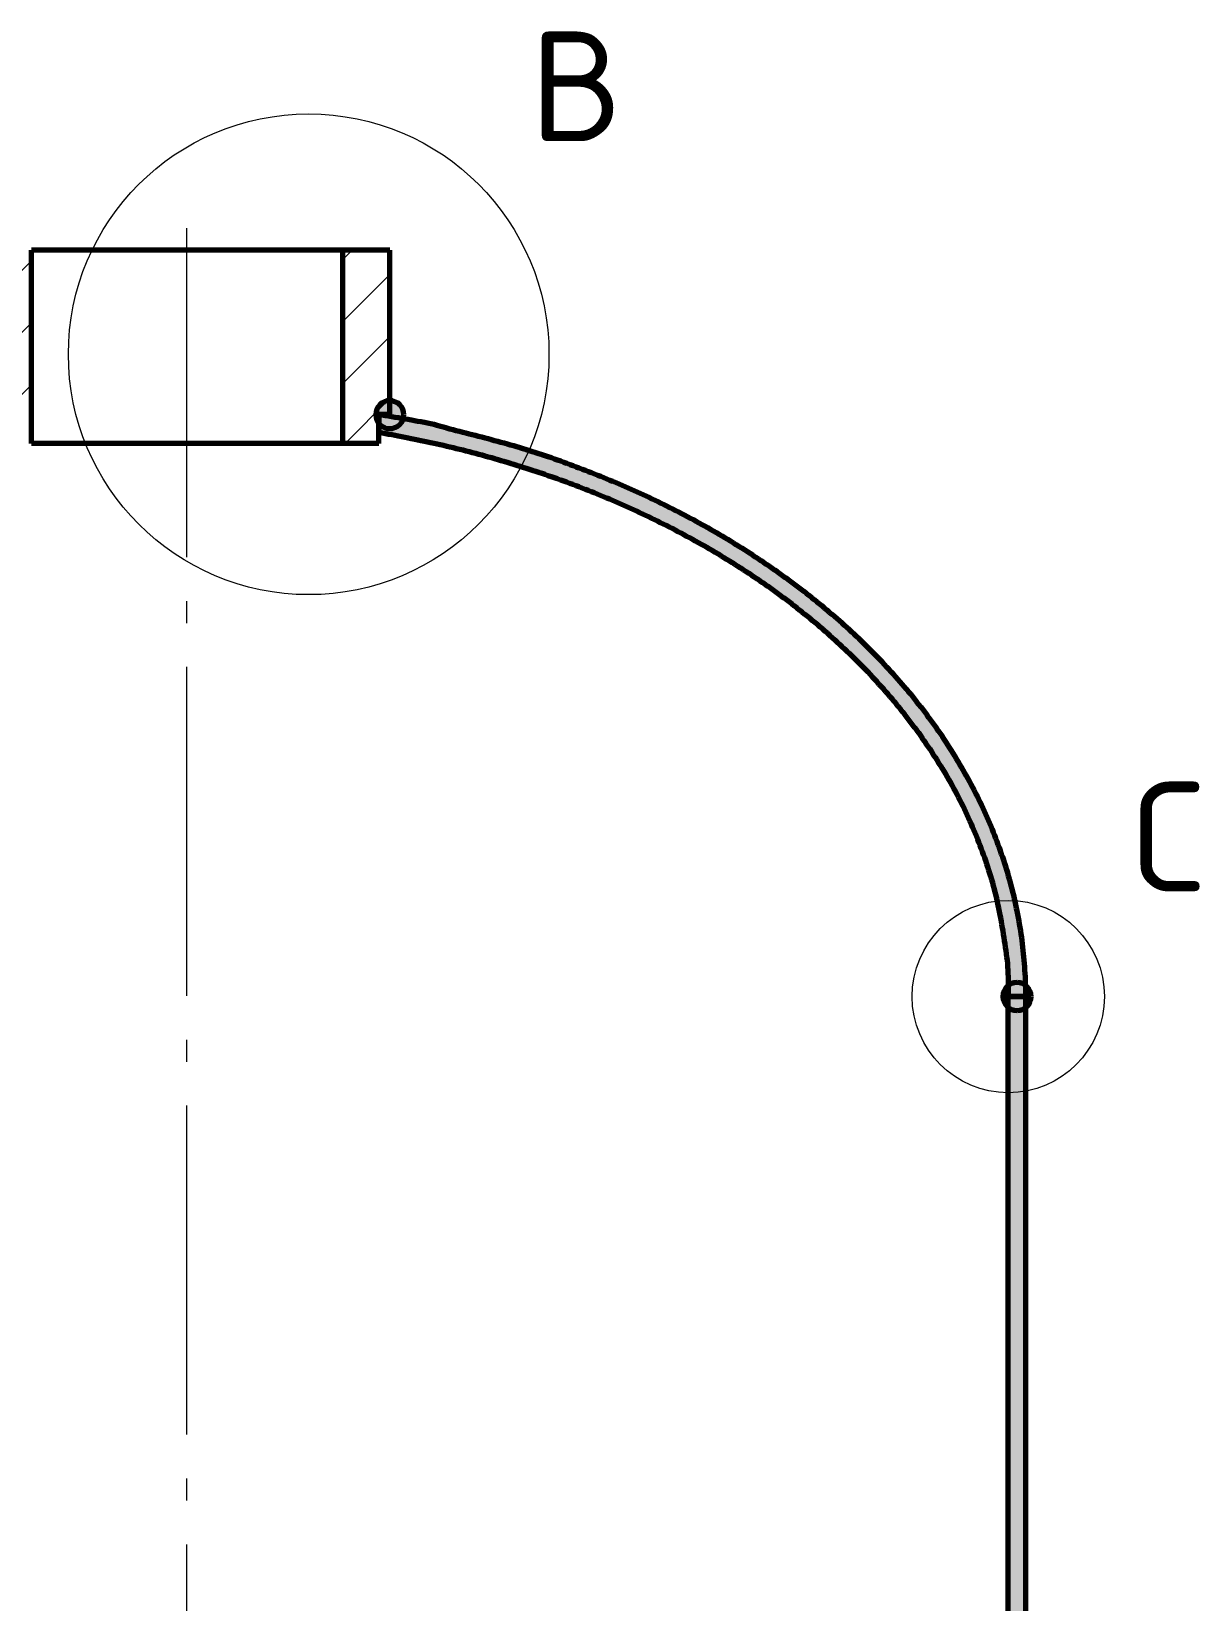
# Model space of a CAD drawing. Header units: millimetres. Extents: x 0 to 594, y 0 to 420.
# Drawn here: x 234.4 to 287.7, y 280.8 to 352.3 of the extents above; entities that cross this region are included whole.
import ezdxf
from ezdxf.enums import TextEntityAlignment as Align

# ---------------------------------------------------------------- set-up
doc = ezdxf.new("R2010")
doc.units = ezdxf.units.MM
doc.linetypes.add('IRAM-F-TRAZO-PUNTO', pattern=[20, 15, -2, 1, -2])
for name, color, linetype, lineweight in [('01-VISIBLE', 7, 'CONTINUOUS', 70), ('03-EJE', 1, 'IRAM-F-TRAZO-PUNTO', 18), ('05-RAYADO', 8, 'CONTINUOUS', 18), ('06-TEXTO', 7, 'CONTINUOUS', 25), ('08-FINA', 5, 'CONTINUOUS', 18)]:
    doc.layers.add(name, color=color, linetype=linetype, lineweight=lineweight)
doc.styles.add('ISO3098', font='isocpeur.ttf')

msp = doc.modelspace()

# ---------------------------------------------------------------- hatches: boundary and pattern name
at = {"layer": '05-RAYADO'}
h = msp.add_hatch(dxfattribs=at)
h.set_pattern_fill('ANSI31', scale=0.62992)
h.paths.add_polyline_path([(234.406, 333.565), (232.745, 333.565), (232.745, 334.875), (232.25, 334.875), (232.25, 342.375), (234.406, 342.375)])
h = msp.add_hatch(dxfattribs=at)
h.set_pattern_fill('ANSI31', scale=0.62992)
h.paths.add_polyline_path([(250.75, 334.875), (250.255, 334.875), (250.255, 333.565), (248.594, 333.565), (248.594, 342.375), (250.75, 342.375)])
h = msp.add_hatch(color=7, dxfattribs=at)
h.dxf.hatch_style = 1
h.paths.add_polyline_path([(251.39, 334.875), (251.382, 334.775), (251.359, 334.677), (251.32, 334.584), (251.268, 334.499), (251.203, 334.422), (251.126, 334.357), (251.041, 334.305), (250.948, 334.266), (250.85, 334.243), (250.75, 334.235), (250.65, 334.243), (250.552, 334.266), (250.459, 334.305), (250.374, 334.357), (250.297, 334.422), (250.232, 334.499), (250.18, 334.584), (250.141, 334.677), (250.118, 334.775), (250.11, 334.875), (250.118, 334.975), (250.141, 335.073), (250.18, 335.166), (250.232, 335.251), (250.297, 335.328), (250.374, 335.393), (250.459, 335.445), (250.552, 335.484), (250.65, 335.507), (250.75, 335.515), (250.85, 335.507), (250.948, 335.484), (251.041, 335.445), (251.126, 335.393), (251.203, 335.328), (251.268, 335.251), (251.32, 335.166), (251.359, 335.073), (251.382, 334.975)])
h = msp.add_hatch(color=7, dxfattribs=at)
h.dxf.hatch_style = 1
h.paths.add_polyline_path([(250.25, 334.875), (250.356, 334.857), (250.462, 334.839), (250.568, 334.822), (250.674, 334.804), (250.78, 334.786), (250.886, 334.768), (250.992, 334.75), (251.098, 334.732), (251.204, 334.713), (251.31, 334.695), (251.416, 334.677), (251.522, 334.658), (251.628, 334.639), (251.734, 334.621), (251.84, 334.602), (251.946, 334.583), (252.051, 334.563), (252.157, 334.543), (252.263, 334.523), (252.368, 334.503), (252.474, 334.482), (252.579, 334.459), (252.684, 334.436), (252.789, 334.412), (252.893, 334.385), (252.997, 334.357), (253.1, 334.327), (253.204, 334.298), (253.307, 334.268), (253.411, 334.24), (253.515, 334.212), (253.618, 334.184), (253.723, 334.157), (253.827, 334.13), (253.931, 334.103), (254.035, 334.076), (254.139, 334.049), (254.243, 334.022), (254.347, 333.996), (254.452, 333.969), (254.556, 333.942), (254.66, 333.915), (254.764, 333.888), (254.868, 333.861), (254.972, 333.834), (255.076, 333.807), (255.18, 333.78), (255.284, 333.752), (255.388, 333.725), (255.492, 333.697), (255.596, 333.669), (255.7, 333.641), (255.804, 333.613), (255.907, 333.585), (256.011, 333.556), (256.115, 333.527), (256.218, 333.498), (256.322, 333.468), (256.425, 333.439), (256.528, 333.409), (256.631, 333.378), (256.734, 333.348), (256.837, 333.317), (256.94, 333.285), (257.043, 333.253), (257.146, 333.221), (257.248, 333.189), (257.351, 333.156), (257.453, 333.123), (257.555, 333.09), (257.657, 333.056), (257.759, 333.022), (257.861, 332.988), (257.963, 332.953), (258.065, 332.918), (258.166, 332.882), (258.268, 332.847), (258.369, 332.811), (258.47, 332.774), (258.571, 332.738), (258.672, 332.701), (258.773, 332.664), (258.874, 332.627), (258.975, 332.589), (259.076, 332.552), (259.176, 332.514), (259.277, 332.475), (259.378, 332.437), (259.478, 332.399), (259.578, 332.36), (259.679, 332.321), (259.779, 332.282), (259.879, 332.243), (259.979, 332.204), (260.079, 332.164), (260.179, 332.124), (260.279, 332.084), (260.378, 332.044), (260.478, 332.003), (260.578, 331.963), (260.677, 331.922), (260.777, 331.881), (260.876, 331.84), (260.975, 331.798), (261.074, 331.757), (261.173, 331.715), (261.272, 331.672), (261.371, 331.63), (261.47, 331.587), (261.568, 331.545), (261.667, 331.501), (261.765, 331.458), (261.864, 331.414), (261.962, 331.371), (262.06, 331.326), (262.158, 331.282), (262.256, 331.237), (262.353, 331.192), (262.451, 331.147), (262.548, 331.102), (262.646, 331.056), (262.743, 331.01), (262.84, 330.964), (262.937, 330.917), (263.034, 330.87), (263.131, 330.823), (263.227, 330.776), (263.324, 330.728), (263.42, 330.68), (263.516, 330.632), (263.612, 330.584), (263.708, 330.535), (263.804, 330.486), (263.899, 330.437), (263.995, 330.388), (264.09, 330.338), (264.186, 330.288), (264.281, 330.238), (264.376, 330.187), (264.471, 330.137), (264.565, 330.086), (264.66, 330.035), (264.754, 329.983), (264.849, 329.932), (264.943, 329.88), (265.037, 329.827), (265.131, 329.775), (265.225, 329.722), (265.318, 329.669), (265.412, 329.616), (265.505, 329.563), (265.598, 329.509), (265.691, 329.455), (265.784, 329.401), (265.877, 329.346), (265.969, 329.292), (266.062, 329.237), (266.154, 329.182), (266.246, 329.126), (266.338, 329.07), (266.43, 329.014), (266.522, 328.958), (266.613, 328.902), (266.705, 328.845), (266.796, 328.788), (266.887, 328.73), (266.978, 328.673), (267.068, 328.615), (267.159, 328.557), (267.249, 328.498), (267.339, 328.44), (267.429, 328.381), (267.519, 328.322), (267.609, 328.262), (267.698, 328.203), (267.787, 328.143), (267.876, 328.082), (267.965, 328.022), (268.054, 327.961), (268.143, 327.9), (268.231, 327.839), (268.319, 327.777), (268.407, 327.715), (268.495, 327.653), (268.583, 327.591), (268.67, 327.528), (268.757, 327.465), (268.844, 327.402), (268.931, 327.339), (269.018, 327.275), (269.104, 327.211), (269.19, 327.147), (269.276, 327.082), (269.362, 327.017), (269.448, 326.952), (269.533, 326.887), (269.618, 326.821), (269.703, 326.755), (269.788, 326.689), (269.873, 326.623), (269.957, 326.556), (270.041, 326.489), (270.125, 326.422), (270.209, 326.354), (270.292, 326.287), (270.376, 326.219), (270.459, 326.15), (270.542, 326.082), (270.624, 326.013), (270.707, 325.944), (270.789, 325.874), (270.871, 325.804), (270.952, 325.734), (271.034, 325.664), (271.115, 325.594), (271.196, 325.523), (271.277, 325.452), (271.357, 325.38), (271.437, 325.309), (271.517, 325.237), (271.597, 325.165), (271.676, 325.092), (271.756, 325.02), (271.835, 324.947), (271.913, 324.873), (271.992, 324.8), (272.07, 324.726), (272.148, 324.652), (272.226, 324.578), (272.303, 324.503), (272.38, 324.428), (272.457, 324.353), (272.534, 324.277), (272.61, 324.201), (272.686, 324.125), (272.762, 324.049), (272.837, 323.973), (272.913, 323.896), (272.988, 323.819), (273.062, 323.741), (273.137, 323.663), (273.211, 323.586), (273.285, 323.507), (273.358, 323.429), (273.431, 323.35), (273.504, 323.271), (273.577, 323.192), (273.649, 323.112), (273.721, 323.032), (273.793, 322.952), (273.864, 322.872), (273.935, 322.791), (274.006, 322.71), (274.077, 322.629), (274.147, 322.547), (274.216, 322.465), (274.286, 322.383), (274.355, 322.301), (274.424, 322.218), (274.493, 322.135), (274.561, 322.052), (274.629, 321.969), (274.696, 321.885), (274.763, 321.801), (274.83, 321.717), (274.897, 321.632), (274.963, 321.548), (275.029, 321.462), (275.094, 321.377), (275.159, 321.292), (275.224, 321.206), (275.288, 321.12), (275.353, 321.033), (275.416, 320.947), (275.48, 320.86), (275.543, 320.772), (275.605, 320.685), (275.667, 320.597), (275.729, 320.509), (275.791, 320.421), (275.852, 320.333), (275.913, 320.244), (275.973, 320.155), (276.033, 320.066), (276.092, 319.976), (276.152, 319.886), (276.21, 319.796), (276.269, 319.706), (276.327, 319.615), (276.384, 319.524), (276.442, 319.433), (276.499, 319.342), (276.555, 319.251), (276.611, 319.159), (276.666, 319.067), (276.722, 318.974), (276.776, 318.882), (276.831, 318.789), (276.885, 318.696), (276.938, 318.603), (276.991, 318.509), (277.044, 318.415), (277.096, 318.321), (277.148, 318.227), (277.199, 318.132), (277.25, 318.038), (277.3, 317.943), (277.35, 317.847), (277.4, 317.752), (277.449, 317.656), (277.498, 317.56), (277.546, 317.464), (277.594, 317.368), (277.641, 317.271), (277.688, 317.174), (277.734, 317.077), (277.78, 316.98), (277.825, 316.883), (277.87, 316.785), (277.915, 316.687), (277.959, 316.589), (278.002, 316.491), (278.045, 316.392), (278.088, 316.293), (278.13, 316.194), (278.171, 316.095), (278.213, 315.996), (278.253, 315.896), (278.293, 315.796), (278.333, 315.696), (278.372, 315.596), (278.411, 315.496), (278.449, 315.395), (278.486, 315.294), (278.523, 315.193), (278.56, 315.092), (278.596, 314.991), (278.631, 314.889), (278.666, 314.788), (278.701, 314.686), (278.735, 314.584), (278.768, 314.482), (278.801, 314.379), (278.834, 314.277), (278.865, 314.174), (278.897, 314.071), (278.928, 313.968), (278.958, 313.865), (278.988, 313.761), (279.017, 313.658), (279.045, 313.554), (279.073, 313.45), (279.101, 313.346), (279.128, 313.242), (279.154, 313.138), (279.18, 313.034), (279.205, 312.929), (279.23, 312.825), (279.254, 312.72), (279.278, 312.615), (279.301, 312.51), (279.324, 312.405), (279.346, 312.299), (279.367, 312.194), (279.388, 312.088), (279.408, 311.983), (279.428, 311.877), (279.447, 311.771), (279.465, 311.665), (279.483, 311.559), (279.501, 311.453), (279.517, 311.347), (279.534, 311.241), (279.549, 311.134), (279.564, 311.028), (279.579, 310.921), (279.593, 310.814), (279.606, 310.708), (279.619, 310.601), (279.631, 310.494), (279.643, 310.387), (279.654, 310.28), (279.664, 310.173), (279.674, 310.066), (279.683, 309.959), (279.692, 309.852), (279.7, 309.744), (279.707, 309.637), (279.714, 309.53), (279.72, 309.423), (279.726, 309.315), (279.731, 309.208), (279.735, 309.1), (279.739, 308.993), (279.743, 308.885), (279.745, 308.778), (279.747, 308.67), (279.749, 308.563), (279.75, 308.455), (279.75, 308.348), (278.95, 308.348), (278.95, 308.452), (278.95, 308.556), (278.949, 308.661), (278.948, 308.765), (278.947, 308.87), (278.946, 308.974), (278.944, 309.079), (278.941, 309.183), (278.938, 309.287), (278.935, 309.392), (278.931, 309.496), (278.925, 309.6), (278.919, 309.705), (278.911, 309.809), (278.902, 309.913), (278.892, 310.017), (278.88, 310.12), (278.867, 310.224), (278.853, 310.327), (278.838, 310.431), (278.822, 310.534), (278.807, 310.637), (278.791, 310.741), (278.775, 310.844), (278.759, 310.947), (278.743, 311.05), (278.727, 311.153), (278.71, 311.256), (278.693, 311.359), (278.676, 311.462), (278.659, 311.565), (278.641, 311.668), (278.623, 311.771), (278.604, 311.874), (278.585, 311.977), (278.566, 312.079), (278.546, 312.182), (278.526, 312.284), (278.506, 312.387), (278.485, 312.489), (278.463, 312.591), (278.441, 312.693), (278.418, 312.795), (278.394, 312.897), (278.37, 312.998), (278.345, 313.099), (278.319, 313.201), (278.293, 313.302), (278.265, 313.403), (278.238, 313.503), (278.209, 313.604), (278.18, 313.704), (278.151, 313.804), (278.12, 313.904), (278.089, 314.004), (278.058, 314.103), (278.026, 314.203), (277.993, 314.302), (277.96, 314.401), (277.926, 314.5), (277.891, 314.598), (277.856, 314.697), (277.821, 314.795), (277.785, 314.893), (277.749, 314.991), (277.712, 315.089), (277.675, 315.186), (277.638, 315.284), (277.6, 315.381), (277.561, 315.478), (277.522, 315.575), (277.483, 315.672), (277.443, 315.768), (277.403, 315.865), (277.363, 315.961), (277.322, 316.057), (277.28, 316.153), (277.238, 316.248), (277.196, 316.344), (277.153, 316.439), (277.11, 316.534), (277.066, 316.629), (277.022, 316.724), (276.977, 316.818), (276.932, 316.912), (276.887, 317.006), (276.84, 317.1), (276.794, 317.193), (276.747, 317.287), (276.7, 317.38), (276.652, 317.472), (276.603, 317.565), (276.554, 317.657), (276.505, 317.749), (276.455, 317.841), (276.405, 317.933), (276.355, 318.024), (276.304, 318.115), (276.252, 318.206), (276.2, 318.297), (276.148, 318.387), (276.095, 318.477), (276.042, 318.567), (275.989, 318.657), (275.935, 318.746), (275.88, 318.835), (275.826, 318.924), (275.77, 319.013), (275.715, 319.101), (275.659, 319.19), (275.603, 319.278), (275.546, 319.365), (275.489, 319.453), (275.432, 319.54), (275.374, 319.627), (275.316, 319.714), (275.257, 319.8), (275.198, 319.886), (275.139, 319.972), (275.079, 320.058), (275.019, 320.144), (274.959, 320.229), (274.898, 320.314), (274.837, 320.398), (274.776, 320.483), (274.714, 320.567), (274.652, 320.651), (274.589, 320.735), (274.526, 320.818), (274.463, 320.901), (274.4, 320.984), (274.336, 321.067), (274.272, 321.149), (274.207, 321.231), (274.142, 321.313), (274.077, 321.394), (274.011, 321.476), (273.946, 321.557), (273.879, 321.638), (273.813, 321.718), (273.746, 321.798), (273.679, 321.878), (273.611, 321.958), (273.544, 322.037), (273.476, 322.117), (273.407, 322.196), (273.339, 322.274), (273.27, 322.353), (273.2, 322.431), (273.131, 322.509), (273.061, 322.586), (272.991, 322.663), (272.92, 322.74), (272.849, 322.817), (272.778, 322.894), (272.707, 322.97), (272.635, 323.046), (272.563, 323.122), (272.491, 323.197), (272.419, 323.272), (272.346, 323.347), (272.273, 323.422), (272.199, 323.496), (272.126, 323.57), (272.052, 323.644), (271.978, 323.718), (271.904, 323.791), (271.829, 323.864), (271.754, 323.937), (271.679, 324.009), (271.603, 324.082), (271.528, 324.153), (271.452, 324.225), (271.376, 324.297), (271.299, 324.368), (271.223, 324.439), (271.146, 324.509), (271.069, 324.58), (270.991, 324.65), (270.914, 324.72), (270.836, 324.789), (270.758, 324.858), (270.679, 324.927), (270.601, 324.996), (270.522, 325.065), (270.443, 325.133), (270.363, 325.201), (270.284, 325.269), (270.204, 325.336), (270.124, 325.403), (270.044, 325.47), (269.964, 325.537), (269.883, 325.603), (269.802, 325.669), (269.721, 325.735), (269.64, 325.801), (269.558, 325.866), (269.477, 325.931), (269.395, 325.996), (269.313, 326.06), (269.23, 326.125), (269.148, 326.189), (269.065, 326.252), (268.982, 326.316), (268.899, 326.379), (268.816, 326.442), (268.732, 326.505), (268.649, 326.567), (268.565, 326.629), (268.481, 326.691), (268.396, 326.753), (268.312, 326.814), (268.227, 326.875), (268.142, 326.936), (268.057, 326.997), (267.972, 327.057), (267.887, 327.117), (267.801, 327.177), (267.715, 327.237), (267.629, 327.296), (267.543, 327.355), (267.457, 327.414), (267.37, 327.472), (267.284, 327.53), (267.197, 327.589), (267.11, 327.646), (267.023, 327.704), (266.935, 327.761), (266.848, 327.818), (266.76, 327.875), (266.672, 327.931), (266.584, 327.988), (266.496, 328.043), (266.408, 328.099), (266.32, 328.155), (266.231, 328.21), (266.142, 328.265), (266.053, 328.32), (265.964, 328.374), (265.875, 328.428), (265.785, 328.482), (265.696, 328.536), (265.606, 328.589), (265.516, 328.643), (265.426, 328.696), (265.336, 328.748), (265.246, 328.801), (265.155, 328.853), (265.065, 328.905), (264.974, 328.957), (264.883, 329.008), (264.792, 329.059), (264.701, 329.11), (264.61, 329.161), (264.518, 329.211), (264.427, 329.262), (264.335, 329.312), (264.243, 329.361), (264.151, 329.411), (264.059, 329.46), (263.967, 329.509), (263.875, 329.558), (263.782, 329.606), (263.69, 329.655), (263.597, 329.703), (263.504, 329.75), (263.411, 329.798), (263.318, 329.845), (263.225, 329.892), (263.131, 329.939), (263.038, 329.986), (262.944, 330.032), (262.851, 330.078), (262.757, 330.124), (262.663, 330.169), (262.569, 330.215), (262.475, 330.26), (262.38, 330.305), (262.286, 330.349), (262.191, 330.394), (262.097, 330.438), (262.002, 330.482), (261.907, 330.526), (261.812, 330.569), (261.717, 330.612), (261.622, 330.655), (261.527, 330.698), (261.431, 330.74), (261.336, 330.783), (261.24, 330.825), (261.145, 330.866), (261.049, 330.908), (260.953, 330.949), (260.857, 330.99), (260.761, 331.031), (260.665, 331.072), (260.568, 331.112), (260.472, 331.152), (260.375, 331.192), (260.279, 331.232), (260.182, 331.271), (260.085, 331.311), (259.988, 331.35), (259.891, 331.388), (259.794, 331.427), (259.697, 331.465), (259.6, 331.503), (259.503, 331.541), (259.405, 331.579), (259.308, 331.616), (259.21, 331.653), (259.112, 331.69), (259.015, 331.727), (258.917, 331.763), (258.819, 331.799), (258.721, 331.835), (258.623, 331.871), (258.525, 331.907), (258.426, 331.942), (258.328, 331.977), (258.229, 332.012), (258.131, 332.046), (258.032, 332.081), (257.934, 332.115), (257.835, 332.149), (257.736, 332.183), (257.637, 332.216), (257.538, 332.249), (257.439, 332.282), (257.34, 332.315), (257.241, 332.348), (257.141, 332.38), (257.042, 332.412), (256.943, 332.444), (256.843, 332.476), (256.744, 332.507), (256.644, 332.539), (256.544, 332.57), (256.444, 332.6), (256.345, 332.631), (256.245, 332.661), (256.145, 332.691), (256.045, 332.721), (255.945, 332.751), (255.844, 332.78), (255.744, 332.81), (255.644, 332.839), (255.543, 332.867), (255.443, 332.896), (255.343, 332.924), (255.242, 332.953), (255.141, 332.98), (255.041, 333.008), (254.94, 333.036), (254.839, 333.063), (254.738, 333.09), (254.637, 333.117), (254.536, 333.143), (254.435, 333.17), (254.334, 333.196), (254.233, 333.222), (254.132, 333.248), (254.031, 333.273), (253.929, 333.298), (253.828, 333.323), (253.726, 333.348), (253.625, 333.373), (253.523, 333.397), (253.422, 333.422), (253.32, 333.446), (253.219, 333.469), (253.117, 333.493), (253.015, 333.516), (252.913, 333.539), (252.811, 333.562), (252.709, 333.585), (252.607, 333.607), (252.505, 333.63), (252.403, 333.652), (252.301, 333.674), (252.199, 333.695), (252.097, 333.717), (251.995, 333.738), (251.892, 333.759), (251.79, 333.78), (251.688, 333.8), (251.585, 333.82), (251.483, 333.841), (251.38, 333.86), (251.278, 333.88), (251.175, 333.9), (251.072, 333.919), (250.97, 333.938), (250.867, 333.957), (250.764, 333.975), (250.662, 333.994), (250.559, 334.012), (250.456, 334.03), (250.353, 334.048), (250.25, 334.065)])
h = msp.add_hatch(color=7, dxfattribs=at)
h.dxf.hatch_style = 1
h.paths.add_polyline_path([(279.99, 308.348), (279.982, 308.247), (279.959, 308.15), (279.92, 308.057), (279.868, 307.971), (279.803, 307.895), (279.726, 307.83), (279.641, 307.777), (279.548, 307.739), (279.45, 307.715), (279.35, 307.708), (279.25, 307.715), (279.152, 307.739), (279.059, 307.777), (278.974, 307.83), (278.897, 307.895), (278.832, 307.971), (278.78, 308.057), (278.741, 308.15), (278.718, 308.247), (278.71, 308.348), (278.718, 308.448), (278.741, 308.545), (278.78, 308.638), (278.832, 308.724), (278.897, 308.8), (278.974, 308.865), (279.059, 308.918), (279.152, 308.956), (279.25, 308.98), (279.35, 308.988), (279.45, 308.98), (279.548, 308.956), (279.641, 308.918), (279.726, 308.865), (279.803, 308.8), (279.868, 308.724), (279.92, 308.638), (279.959, 308.545), (279.982, 308.448)])
h = msp.add_hatch(color=7, dxfattribs=at)
h.dxf.hatch_style = 1
h.paths.add_polyline_path([(278.95, 308.348), (279.75, 308.348), (279.75, 147.625), (278.95, 147.625)])

# ---------------------------------------------------------------- linework, layer by layer
at = {"layer": '01-VISIBLE'}
for p, q in [((234.406, 333.565), (234.406, 342.375)), ((250.75, 342.375), (248.594, 342.375)), ((248.594, 342.375), (248.594, 333.565)), ((250.75, 334.875), (250.75, 342.375)), ((250.25, 334.875), (250.25, 334.065)), ((250.255, 333.565), (250.255, 334.875)), ((250.75, 334.875), (250.255, 334.875)), ((250.255, 333.565), (248.594, 333.565)), ((279.75, 308.348), (278.95, 308.348)), ((278.95, 147.625), (278.95, 308.348)), ((278.95, 308.348), (279.75, 308.348)), ((279.75, 147.625), (279.75, 308.348))]:
    msp.add_line(p, q, dxfattribs=at)
for points in [[(248.594, 342.375), (248.443, 342.375), (248.292, 342.375), (248.141, 342.375), (247.99, 342.375), (247.839, 342.375), (247.688, 342.375), (247.537, 342.375), (247.387, 342.375), (247.236, 342.375), (247.085, 342.375), (246.934, 342.375), (246.783, 342.375), (246.632, 342.375), (246.481, 342.375), (246.33, 342.375), (246.179, 342.375), (246.028, 342.375), (245.877, 342.375), (245.726, 342.375), (245.575, 342.375), (245.424, 342.375), (245.273, 342.375), (245.122, 342.375), (244.972, 342.375), (244.821, 342.375), (244.67, 342.375), (244.519, 342.375), (244.368, 342.375), (244.217, 342.375), (244.066, 342.375), (243.915, 342.375), (243.764, 342.375), (243.613, 342.375), (243.462, 342.375), (243.311, 342.375), (243.16, 342.375), (243.009, 342.375), (242.858, 342.375), (242.707, 342.375), (242.557, 342.375), (242.406, 342.375), (242.255, 342.375), (242.104, 342.375), (241.953, 342.375), (241.802, 342.375), (241.651, 342.375), (241.5, 342.375), (241.349, 342.375), (241.198, 342.375), (241.047, 342.375), (240.896, 342.375), (240.745, 342.375), (240.594, 342.375), (240.443, 342.375), (240.293, 342.375), (240.142, 342.375), (239.991, 342.375), (239.84, 342.375), (239.689, 342.375), (239.538, 342.375), (239.387, 342.375), (239.236, 342.375), (239.085, 342.375), (238.934, 342.375), (238.783, 342.375), (238.632, 342.375), (238.481, 342.375), (238.33, 342.375), (238.179, 342.375), (238.028, 342.375), (237.878, 342.375), (237.727, 342.375), (237.576, 342.375), (237.425, 342.375), (237.274, 342.375), (237.123, 342.375), (236.972, 342.375), (236.821, 342.375), (236.67, 342.375), (236.519, 342.375), (236.368, 342.375), (236.217, 342.375), (236.066, 342.375), (235.915, 342.375), (235.764, 342.375), (235.613, 342.375), (235.463, 342.375), (235.312, 342.375), (235.161, 342.375), (235.01, 342.375), (234.859, 342.375), (234.708, 342.375), (234.557, 342.375), (234.406, 342.375)], [(279.75, 308.348), (279.749, 308.498), (279.748, 308.648), (279.745, 308.799), (279.741, 308.949), (279.735, 309.099), (279.729, 309.25), (279.722, 309.4), (279.713, 309.55), (279.703, 309.7), (279.692, 309.85), (279.68, 310), (279.666, 310.15), (279.652, 310.3), (279.636, 310.449), (279.619, 310.599), (279.601, 310.748), (279.582, 310.897), (279.562, 311.046), (279.54, 311.195), (279.518, 311.344), (279.494, 311.492), (279.47, 311.641), (279.444, 311.789), (279.417, 311.937), (279.388, 312.085), (279.359, 312.232), (279.329, 312.38), (279.297, 312.527), (279.265, 312.674), (279.231, 312.82), (279.197, 312.966), (279.161, 313.113), (279.124, 313.258), (279.086, 313.404), (279.047, 313.549), (279.007, 313.694), (278.965, 313.839), (278.923, 313.983), (278.88, 314.127), (278.835, 314.271), (278.79, 314.414), (278.744, 314.557), (278.696, 314.7), (278.648, 314.843), (278.598, 314.985), (278.548, 315.126), (278.496, 315.268), (278.444, 315.408), (278.39, 315.549), (278.336, 315.689), (278.28, 315.829), (278.224, 315.969), (278.166, 316.108), (278.108, 316.246), (278.049, 316.384), (277.988, 316.522), (277.927, 316.66), (277.865, 316.797), (277.802, 316.933), (277.738, 317.069), (277.673, 317.205), (277.607, 317.34), (277.541, 317.475), (277.473, 317.609), (277.404, 317.743), (277.335, 317.877), (277.265, 318.01), (277.194, 318.142), (277.122, 318.274), (277.049, 318.406), (276.975, 318.537), (276.901, 318.668), (276.825, 318.798), (276.749, 318.928), (276.672, 319.057), (276.594, 319.186), (276.516, 319.314), (276.437, 319.442), (276.356, 319.569), (276.275, 319.696), (276.194, 319.822), (276.111, 319.948), (276.028, 320.073), (275.944, 320.198), (275.859, 320.322), (275.774, 320.446), (275.687, 320.569), (275.6, 320.692), (275.513, 320.814), (275.424, 320.936), (275.335, 321.057), (275.245, 321.177), (275.155, 321.298), (275.064, 321.417), (274.972, 321.536), (274.879, 321.655), (274.786, 321.773), (274.692, 321.89), (274.597, 322.007), (274.502, 322.124), (274.406, 322.24), (274.31, 322.355), (274.213, 322.47), (274.115, 322.584), (274.016, 322.698), (273.917, 322.811), (273.818, 322.924), (273.718, 323.036), (273.617, 323.148), (273.515, 323.259), (273.413, 323.369), (273.311, 323.479), (273.208, 323.589), (273.104, 323.698), (273, 323.806), (272.895, 323.914), (272.789, 324.021), (272.684, 324.128), (272.577, 324.234), (272.47, 324.34), (272.362, 324.445), (272.254, 324.55), (272.146, 324.654), (272.037, 324.758), (271.927, 324.861), (271.817, 324.963), (271.706, 325.065), (271.595, 325.166), (271.484, 325.267), (271.372, 325.367), (271.259, 325.467), (271.146, 325.566), (271.033, 325.665), (270.919, 325.763), (270.804, 325.861), (270.689, 325.958), (270.574, 326.055), (270.458, 326.151), (270.342, 326.246), (270.225, 326.341), (270.108, 326.436), (269.991, 326.529), (269.873, 326.623), (269.754, 326.716), (269.636, 326.808), (269.516, 326.9), (269.397, 326.991), (269.277, 327.082), (269.157, 327.172), (269.036, 327.262), (268.915, 327.351), (268.793, 327.439), (268.671, 327.527), (268.549, 327.615), (268.426, 327.702), (268.303, 327.788), (268.18, 327.874), (268.056, 327.96), (267.932, 328.045), (267.807, 328.129), (267.682, 328.213), (267.557, 328.296), (267.432, 328.379), (267.306, 328.462), (267.18, 328.543), (267.053, 328.625), (266.926, 328.705), (266.799, 328.786), (266.671, 328.865), (266.543, 328.945), (266.415, 329.023), (266.287, 329.102), (266.158, 329.179), (266.029, 329.256), (265.899, 329.333), (265.77, 329.409), (265.64, 329.485), (265.509, 329.56), (265.379, 329.635), (265.248, 329.709), (265.117, 329.783), (264.986, 329.856), (264.854, 329.929), (264.722, 330.001), (264.59, 330.073), (264.457, 330.144), (264.325, 330.215), (264.192, 330.285), (264.058, 330.355), (263.925, 330.424), (263.791, 330.493), (263.657, 330.561), (263.523, 330.629), (263.388, 330.696), (263.253, 330.763), (263.118, 330.829), (262.983, 330.895), (262.848, 330.96), (262.712, 331.025), (262.576, 331.089), (262.439, 331.152), (262.303, 331.216), (262.166, 331.278), (262.029, 331.34), (261.892, 331.402), (261.754, 331.463), (261.617, 331.523), (261.479, 331.584), (261.341, 331.643), (261.202, 331.702), (261.064, 331.761), (260.925, 331.819), (260.786, 331.877), (260.647, 331.934), (260.508, 331.991), (260.369, 332.048), (260.229, 332.104), (260.089, 332.16), (259.95, 332.215), (259.81, 332.27), (259.669, 332.325), (259.529, 332.379), (259.389, 332.433), (259.248, 332.486), (259.107, 332.54), (258.967, 332.592), (258.826, 332.645), (258.684, 332.697), (258.543, 332.748), (258.402, 332.799), (258.26, 332.849), (258.118, 332.899), (257.976, 332.948), (257.833, 332.997), (257.691, 333.045), (257.548, 333.092), (257.405, 333.139), (257.262, 333.185), (257.118, 333.23), (256.975, 333.275), (256.831, 333.319), (256.687, 333.362), (256.543, 333.404), (256.398, 333.446), (256.254, 333.488), (256.109, 333.529), (255.964, 333.569), (255.819, 333.609), (255.674, 333.648), (255.528, 333.687), (255.383, 333.726), (255.238, 333.765), (255.092, 333.803), (254.947, 333.841), (254.801, 333.879), (254.655, 333.916), (254.51, 333.954), (254.364, 333.991), (254.218, 334.029), (254.073, 334.066), (253.927, 334.104), (253.781, 334.141), (253.636, 334.179), (253.491, 334.218), (253.345, 334.257), (253.201, 334.298), (253.056, 334.34), (252.911, 334.381), (252.765, 334.417), (252.619, 334.451), (252.472, 334.482), (252.324, 334.511), (252.176, 334.54), (252.029, 334.567), (251.881, 334.594), (251.733, 334.621), (251.584, 334.647), (251.436, 334.673), (251.288, 334.699), (251.14, 334.724), (250.992, 334.75), (250.843, 334.775), (250.695, 334.8), (250.547, 334.825), (250.398, 334.85), (250.25, 334.875)], [(248.594, 333.565), (248.443, 333.565), (248.292, 333.565), (248.141, 333.565), (247.99, 333.565), (247.839, 333.565), (247.688, 333.565), (247.537, 333.565), (247.387, 333.565), (247.236, 333.565), (247.085, 333.565), (246.934, 333.565), (246.783, 333.565), (246.632, 333.565), (246.481, 333.565), (246.33, 333.565), (246.179, 333.565), (246.028, 333.565), (245.877, 333.565), (245.726, 333.565), (245.575, 333.565), (245.424, 333.565), (245.273, 333.565), (245.122, 333.565), (244.972, 333.565), (244.821, 333.565), (244.67, 333.565), (244.519, 333.565), (244.368, 333.565), (244.217, 333.565), (244.066, 333.565), (243.915, 333.565), (243.764, 333.565), (243.613, 333.565), (243.462, 333.565), (243.311, 333.565), (243.16, 333.565), (243.009, 333.565), (242.858, 333.565), (242.707, 333.565), (242.557, 333.565), (242.406, 333.565), (242.255, 333.565), (242.104, 333.565), (241.953, 333.565), (241.802, 333.565), (241.651, 333.565), (241.5, 333.565), (241.349, 333.565), (241.198, 333.565), (241.047, 333.565), (240.896, 333.565), (240.745, 333.565), (240.594, 333.565), (240.443, 333.565), (240.293, 333.565), (240.142, 333.565), (239.991, 333.565), (239.84, 333.565), (239.689, 333.565), (239.538, 333.565), (239.387, 333.565), (239.236, 333.565), (239.085, 333.565), (238.934, 333.565), (238.783, 333.565), (238.632, 333.565), (238.481, 333.565), (238.33, 333.565), (238.179, 333.565), (238.028, 333.565), (237.878, 333.565), (237.727, 333.565), (237.576, 333.565), (237.425, 333.565), (237.274, 333.565), (237.123, 333.565), (236.972, 333.565), (236.821, 333.565), (236.67, 333.565), (236.519, 333.565), (236.368, 333.565), (236.217, 333.565), (236.066, 333.565), (235.915, 333.565), (235.764, 333.565), (235.613, 333.565), (235.463, 333.565), (235.312, 333.565), (235.161, 333.565), (235.01, 333.565), (234.859, 333.565), (234.708, 333.565), (234.557, 333.565), (234.406, 333.565)], [(250.25, 334.065), (250.398, 334.04), (250.546, 334.014), (250.694, 333.988), (250.842, 333.961), (250.99, 333.934), (251.137, 333.907), (251.285, 333.879), (251.433, 333.85), (251.58, 333.821), (251.727, 333.792), (251.875, 333.762), (252.022, 333.732), (252.169, 333.702), (252.316, 333.67), (252.463, 333.639), (252.61, 333.607), (252.756, 333.575), (252.903, 333.542), (253.049, 333.508), (253.196, 333.475), (253.342, 333.44), (253.488, 333.406), (253.634, 333.371), (253.78, 333.335), (253.926, 333.299), (254.072, 333.263), (254.218, 333.226), (254.363, 333.188), (254.509, 333.151), (254.654, 333.112), (254.799, 333.074), (254.944, 333.034), (255.089, 332.995), (255.234, 332.955), (255.379, 332.914), (255.523, 332.873), (255.668, 332.832), (255.812, 332.79), (255.956, 332.748), (256.1, 332.705), (256.244, 332.661), (256.388, 332.618), (256.531, 332.574), (256.675, 332.529), (256.818, 332.484), (256.961, 332.438), (257.104, 332.392), (257.247, 332.346), (257.39, 332.299), (257.532, 332.251), (257.675, 332.203), (257.817, 332.155), (257.959, 332.106), (258.101, 332.057), (258.243, 332.007), (258.385, 331.957), (258.526, 331.906), (258.667, 331.855), (258.808, 331.803), (258.949, 331.751), (259.09, 331.698), (259.231, 331.645), (259.371, 331.592), (259.511, 331.538), (259.651, 331.483), (259.791, 331.428), (259.931, 331.373), (260.07, 331.317), (260.209, 331.26), (260.348, 331.203), (260.487, 331.146), (260.626, 331.088), (260.764, 331.03), (260.902, 330.971), (261.041, 330.912), (261.178, 330.852), (261.316, 330.791), (261.453, 330.731), (261.591, 330.669), (261.727, 330.608), (261.864, 330.545), (262.001, 330.483), (262.137, 330.419), (262.273, 330.356), (262.409, 330.291), (262.544, 330.227), (262.68, 330.161), (262.815, 330.096), (262.95, 330.029), (263.084, 329.963), (263.219, 329.895), (263.353, 329.828), (263.487, 329.759), (263.62, 329.691), (263.754, 329.621), (263.887, 329.552), (264.02, 329.481), (264.152, 329.411), (264.284, 329.339), (264.416, 329.267), (264.548, 329.195), (264.679, 329.122), (264.811, 329.049), (264.941, 328.975), (265.072, 328.901), (265.202, 328.826), (265.332, 328.751), (265.462, 328.675), (265.591, 328.598), (265.72, 328.521), (265.849, 328.444), (265.978, 328.366), (266.106, 328.287), (266.233, 328.208), (266.361, 328.129), (266.488, 328.049), (266.615, 327.968), (266.741, 327.887), (266.867, 327.805), (266.993, 327.723), (267.119, 327.64), (267.244, 327.557), (267.369, 327.473), (267.493, 327.389), (267.617, 327.304), (267.741, 327.219), (267.864, 327.133), (267.987, 327.047), (268.109, 326.96), (268.231, 326.872), (268.353, 326.784), (268.474, 326.696), (268.595, 326.606), (268.716, 326.517), (268.836, 326.427), (268.956, 326.336), (269.075, 326.244), (269.194, 326.153), (269.313, 326.06), (269.431, 325.967), (269.548, 325.874), (269.666, 325.78), (269.782, 325.685), (269.899, 325.59), (270.015, 325.495), (270.13, 325.398), (270.245, 325.302), (270.359, 325.204), (270.473, 325.106), (270.587, 325.008), (270.7, 324.909), (270.813, 324.81), (270.925, 324.71), (271.036, 324.609), (271.147, 324.508), (271.258, 324.406), (271.368, 324.304), (271.478, 324.201), (271.587, 324.098), (271.695, 323.994), (271.803, 323.889), (271.911, 323.784), (272.017, 323.679), (272.124, 323.572), (272.23, 323.466), (272.335, 323.358), (272.439, 323.251), (272.544, 323.142), (272.647, 323.033), (272.75, 322.924), (272.852, 322.814), (272.954, 322.703), (273.055, 322.592), (273.156, 322.481), (273.256, 322.368), (273.355, 322.256), (273.454, 322.142), (273.552, 322.028), (273.649, 321.914), (273.746, 321.799), (273.842, 321.683), (273.937, 321.567), (274.032, 321.451), (274.126, 321.333), (274.219, 321.216), (274.312, 321.097), (274.404, 320.979), (274.495, 320.859), (274.586, 320.739), (274.675, 320.619), (274.765, 320.498), (274.853, 320.376), (274.941, 320.254), (275.027, 320.132), (275.114, 320.009), (275.199, 319.885), (275.284, 319.761), (275.368, 319.636), (275.451, 319.511), (275.533, 319.385), (275.615, 319.259), (275.695, 319.133), (275.775, 319.005), (275.854, 318.878), (275.933, 318.749), (276.01, 318.621), (276.087, 318.492), (276.163, 318.362), (276.238, 318.232), (276.312, 318.101), (276.385, 317.97), (276.457, 317.838), (276.529, 317.706), (276.599, 317.573), (276.669, 317.44), (276.737, 317.306), (276.805, 317.172), (276.871, 317.037), (276.937, 316.902), (277.002, 316.766), (277.065, 316.63), (277.128, 316.494), (277.19, 316.357), (277.251, 316.22), (277.311, 316.082), (277.37, 315.944), (277.428, 315.805), (277.485, 315.666), (277.542, 315.527), (277.597, 315.387), (277.652, 315.247), (277.705, 315.107), (277.758, 314.966), (277.81, 314.825), (277.861, 314.684), (277.911, 314.542), (277.96, 314.4), (278.008, 314.258), (278.054, 314.115), (278.099, 313.972), (278.143, 313.828), (278.186, 313.684), (278.228, 313.539), (278.268, 313.395), (278.306, 313.249), (278.343, 313.104), (278.379, 312.958), (278.414, 312.812), (278.447, 312.665), (278.478, 312.518), (278.509, 312.371), (278.538, 312.224), (278.567, 312.076), (278.594, 311.929), (278.621, 311.781), (278.647, 311.633), (278.672, 311.485), (278.697, 311.336), (278.721, 311.188), (278.745, 311.04), (278.768, 310.891), (278.791, 310.743), (278.813, 310.594), (278.836, 310.446), (278.857, 310.297), (278.877, 310.148), (278.894, 309.999), (278.908, 309.849), (278.919, 309.699), (278.928, 309.549), (278.935, 309.399), (278.94, 309.249), (278.943, 309.099), (278.946, 308.949), (278.948, 308.798), (278.949, 308.648), (278.95, 308.498), (278.95, 308.348)]]:
    msp.add_lwpolyline(points, dxfattribs=at)
for centre, start, end in [((250.75, 334.875), 90, -90), ((250.75, 334.875), 0, 90), ((250.75, 334.875), -90, 0), ((279.35, 308.348), 90, -90), ((279.35, 308.348), 0, 90), ((279.35, 308.348), -90, 0)]:
    msp.add_arc(centre, 0.64, start, end, dxfattribs=at)
at = {"layer": '03-EJE'}
msp.add_line((241.5, 148.375), (241.5, 344.375), dxfattribs=at)
at = {"layer": '08-FINA'}
for centre, radius in [((247.05, 337.625), 10.958), ((278.95, 308.348), 4.383)]:
    msp.add_circle(centre, radius, dxfattribs=at)

# ---------------------------------------------------------------- texts
at = {"layer": '06-TEXTO', "style": 'ISO3098'}
for s, p in [('B', (259.269, 349.844)), ('C', (286.238, 315.635))]:
    msp.add_text(s, height=5, dxfattribs=at).set_placement(p, align=Align.MIDDLE_CENTER)

doc.saveas('drawing.dxf')
